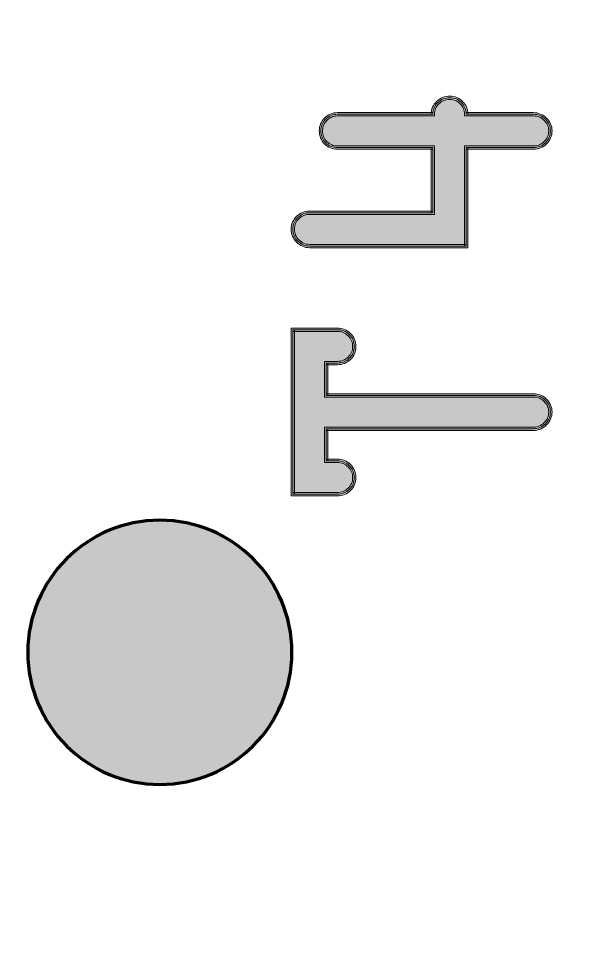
# Model space of a CAD drawing. Header units: inches. Extents: x 3.6 to 56.9, y 3.5 to 76.6.
# Drawn here: x 30.806 to 33.853, y 32.14 to 37.016 of the extents above; entities that cross this region are included whole.
import ezdxf

# ---------------------------------------------------------------- set-up
doc = ezdxf.new("R2010")
doc.units = ezdxf.units.IN
doc.header["$MEASUREMENT"] = 0
for name, color, linetype in [('board', 7, 'Continuous'), ('copper', 7, 'Continuous'), ('mask', 7, 'Continuous'), ('silk', 7, 'Continuous')]:
    doc.layers.add(name, color=color, linetype=linetype)

msp = doc.modelspace()

# ---------------------------------------------------------------- hatches: boundary and pattern name
at = {"layer": 'mask', "true_color": 0xffffff}
h = msp.add_hatch(color=7, dxfattribs=at)
edge = h.paths.add_edge_path()
edge.add_spline(control_points=[(30.8551, 33.6643), (30.8551, 34.0501), (31.1678, 34.3628), (31.5536, 34.3628), (31.9394, 34.3628), (32.2521, 34.0501), (32.2521, 33.6643), (32.2521, 33.2786), (31.9394, 32.9658), (31.5536, 32.9658), (31.1678, 32.9658), (30.8551, 33.2786), (30.8551, 33.6643)], knot_values=[0, 0, 0, 0, 1, 1, 1, 2, 2, 2, 3, 3, 3, 4, 4, 4, 4], degree=3, periodic=1)
at = {"layer": 'silk', "true_color": 0xffffff}
h = msp.add_hatch(color=7, dxfattribs=at)
h.dxf.hatch_style = 2
edge = h.paths.add_edge_path()
edge.add_spline(control_points=[(33.165, 35.8128), (33.165, 35.8128), (33.165, 36.3332), (33.165, 36.3332), (33.165, 36.3332), (33.165, 36.342), (33.165, 36.342), (33.165, 36.342), (33.1738, 36.342), (33.1738, 36.342), (33.1738, 36.342), (33.53, 36.342), (33.53, 36.342), (33.5527, 36.342), (33.5704, 36.3494), (33.5866, 36.3656), (33.6029, 36.3819), (33.6102, 36.3996), (33.6102, 36.4223), (33.6102, 36.4437), (33.6029, 36.4609), (33.5866, 36.4771), (33.5704, 36.4934), (33.5527, 36.5008), (33.53, 36.5008), (33.53, 36.5008), (33.1738, 36.5008), (33.1738, 36.5008), (33.1738, 36.5008), (33.165, 36.5008), (33.165, 36.5008), (33.165, 36.5008), (33.165, 36.5096), (33.165, 36.5096), (33.165, 36.5323), (33.1578, 36.5497), (33.1422, 36.5653), (33.1266, 36.581), (33.1092, 36.5881), (33.0865, 36.5881), (33.0637, 36.5881), (33.046, 36.5809), (33.0297, 36.5652), (33.0136, 36.5496), (33.0062, 36.5322), (33.0062, 36.5096), (33.0062, 36.5096), (33.0062, 36.5008), (33.0062, 36.5008), (33.0062, 36.5008), (32.9974, 36.5008), (32.9974, 36.5008), (32.9974, 36.5008), (32.4927, 36.5008), (32.4927, 36.5008), (32.4701, 36.5008), (32.4527, 36.4934), (32.4371, 36.4772), (32.4214, 36.461), (32.4142, 36.4438), (32.4142, 36.4223), (32.4142, 36.3995), (32.4214, 36.3818), (32.4371, 36.3655), (32.4527, 36.3494), (32.4701, 36.342), (32.4927, 36.342), (32.4927, 36.342), (32.9974, 36.342), (32.9974, 36.342), (32.9974, 36.342), (33.0062, 36.342), (33.0062, 36.342), (33.0062, 36.342), (33.0062, 36.3332), (33.0062, 36.3332), (33.0062, 36.3332), (33.0062, 35.9892), (33.0062, 35.9892), (33.0062, 35.9892), (33.0062, 35.9804), (33.0062, 35.9804), (33.0062, 35.9804), (32.9974, 35.9804), (32.9974, 35.9804), (32.9974, 35.9804), (32.3443, 35.9804), (32.3443, 35.9804), (32.3228, 35.9804), (32.3056, 35.9732), (32.2893, 35.9575), (32.2731, 35.9419), (32.2658, 35.9245), (32.2658, 35.9019), (32.2658, 35.8792), (32.2732, 35.8615), (32.2894, 35.8452), (32.3057, 35.829), (32.3228, 35.8216), (32.3443, 35.8216), (32.3443, 35.8216), (33.1738, 35.8216), (33.1738, 35.8216), (33.1738, 35.8216), (33.1738, 35.8128), (33.1738, 35.8128), (33.1738, 35.8128), (33.165, 35.8128), (33.165, 35.8128)], knot_values=[0, 0, 0, 0, 1, 1, 1, 2, 2, 2, 3, 3, 3, 4, 4, 4, 5, 5, 5, 6, 6, 6, 7, 7, 7, 8, 8, 8, 9, 9, 9, 10, 10, 10, 11, 11, 11, 12, 12, 12, 13, 13, 13, 14, 14, 14, 15, 15, 15, 16, 16, 16, 17, 17, 17, 18, 18, 18, 19, 19, 19, 20, 20, 20, 21, 21, 21, 22, 22, 22, 23, 23, 23, 24, 24, 24, 25, 25, 25, 26, 26, 26, 27, 27, 27, 28, 28, 28, 29, 29, 29, 30, 30, 30, 31, 31, 31, 32, 32, 32, 33, 33, 33, 34, 34, 34, 35, 35, 35, 36, 36, 36, 36], degree=3, periodic=1)
edge = h.paths.add_edge_path()
edge.add_spline(control_points=[(33.1738, 35.804), (33.1738, 35.804), (32.3443, 35.804), (32.3443, 35.804), (32.3192, 35.804), (32.2956, 35.8141), (32.2769, 35.8328), (32.2583, 35.8515), (32.2482, 35.8757), (32.2482, 35.9019), (32.2482, 35.9281), (32.2583, 35.9521), (32.2771, 35.9702), (32.2957, 35.9883), (32.3193, 35.998), (32.3443, 35.998), (32.3443, 35.998), (32.9974, 35.998), (32.9974, 35.998), (32.9974, 35.998), (32.9974, 35.9892), (32.9974, 35.9892), (32.9974, 35.9892), (32.9886, 35.9892), (32.9886, 35.9892), (32.9886, 35.9892), (32.9886, 36.3332), (32.9886, 36.3332), (32.9886, 36.3332), (32.9974, 36.3332), (32.9974, 36.3332), (32.9974, 36.3332), (32.9974, 36.3244), (32.9974, 36.3244), (32.9974, 36.3244), (32.4927, 36.3244), (32.4927, 36.3244), (32.4665, 36.3244), (32.4425, 36.3345), (32.4244, 36.3533), (32.4063, 36.372), (32.3966, 36.3961), (32.3966, 36.4223), (32.3966, 36.4473), (32.4064, 36.4708), (32.4244, 36.4895), (32.4425, 36.5083), (32.4665, 36.5184), (32.4927, 36.5184), (32.4927, 36.5184), (32.9974, 36.5184), (32.9974, 36.5184), (32.9974, 36.5184), (32.9974, 36.5096), (32.9974, 36.5096), (32.9974, 36.5096), (32.9886, 36.5096), (32.9886, 36.5096), (32.9886, 36.5358), (32.9987, 36.5598), (33.0175, 36.5779), (33.0362, 36.596), (33.0603, 36.6057), (33.0865, 36.6057), (33.1126, 36.6057), (33.1366, 36.5959), (33.1547, 36.5778), (33.1728, 36.5597), (33.1826, 36.5358), (33.1826, 36.5096), (33.1826, 36.5096), (33.1738, 36.5096), (33.1738, 36.5096), (33.1738, 36.5096), (33.1738, 36.5184), (33.1738, 36.5184), (33.1738, 36.5184), (33.53, 36.5184), (33.53, 36.5184), (33.5562, 36.5184), (33.5804, 36.5083), (33.5991, 36.4896), (33.6178, 36.471), (33.6279, 36.4474), (33.6279, 36.4223), (33.6279, 36.3961), (33.6178, 36.3719), (33.5991, 36.3532), (33.5804, 36.3345), (33.5562, 36.3244), (33.53, 36.3244), (33.53, 36.3244), (33.1738, 36.3244), (33.1738, 36.3244), (33.1738, 36.3244), (33.1738, 36.3332), (33.1738, 36.3332), (33.1738, 36.3332), (33.1826, 36.3332), (33.1826, 36.3332), (33.1826, 36.3332), (33.1826, 35.8128), (33.1826, 35.8128), (33.1826, 35.8128), (33.1826, 35.804), (33.1826, 35.804), (33.1826, 35.804), (33.1738, 35.804), (33.1738, 35.804)], knot_values=[0, 0, 0, 0, 1, 1, 1, 2, 2, 2, 3, 3, 3, 4, 4, 4, 5, 5, 5, 6, 6, 6, 7, 7, 7, 8, 8, 8, 9, 9, 9, 10, 10, 10, 11, 11, 11, 12, 12, 12, 13, 13, 13, 14, 14, 14, 15, 15, 15, 16, 16, 16, 17, 17, 17, 18, 18, 18, 19, 19, 19, 20, 20, 20, 21, 21, 21, 22, 22, 22, 23, 23, 23, 24, 24, 24, 25, 25, 25, 26, 26, 26, 27, 27, 27, 28, 28, 28, 29, 29, 29, 30, 30, 30, 31, 31, 31, 32, 32, 32, 33, 33, 33, 34, 34, 34, 35, 35, 35, 36, 36, 36, 36], degree=3, periodic=1)
edge = h.paths.add_edge_path()
edge.add_spline(control_points=[(32.4927, 34.5097), (32.5155, 34.5097), (32.5332, 34.5169), (32.5495, 34.5326), (32.5656, 34.5482), (32.573, 34.5656), (32.573, 34.5882), (32.573, 34.6109), (32.5656, 34.6286), (32.5494, 34.6448), (32.5331, 34.6611), (32.5154, 34.6685), (32.4927, 34.6685), (32.4927, 34.6685), (32.4334, 34.6685), (32.4334, 34.6685), (32.4334, 34.6685), (32.4245, 34.6685), (32.4245, 34.6685), (32.4245, 34.6685), (32.4245, 34.6773), (32.4245, 34.6773), (32.4245, 34.6773), (32.4245, 34.8467), (32.4245, 34.8467), (32.4245, 34.8467), (32.4245, 34.8555), (32.4245, 34.8555), (32.4245, 34.8555), (32.4334, 34.8555), (32.4334, 34.8555), (32.4334, 34.8555), (33.53, 34.8555), (33.53, 34.8555), (33.5527, 34.8555), (33.5704, 34.8629), (33.5866, 34.8791), (33.6029, 34.8953), (33.6102, 34.913), (33.6102, 34.9357), (33.6102, 34.9572), (33.6029, 34.9743), (33.5866, 34.9906), (33.5704, 35.0068), (33.5527, 35.0142), (33.53, 35.0142), (33.53, 35.0142), (32.4334, 35.0142), (32.4334, 35.0142), (32.4334, 35.0142), (32.4245, 35.0142), (32.4245, 35.0142), (32.4245, 35.0142), (32.4245, 35.023), (32.4245, 35.023), (32.4245, 35.023), (32.4245, 35.1942), (32.4245, 35.1942), (32.4245, 35.1942), (32.4245, 35.203), (32.4245, 35.203), (32.4245, 35.203), (32.4334, 35.203), (32.4334, 35.203), (32.4334, 35.203), (32.4927, 35.203), (32.4927, 35.203), (32.5155, 35.203), (32.5332, 35.2101), (32.5495, 35.2258), (32.5656, 35.2415), (32.573, 35.2588), (32.573, 35.2815), (32.573, 35.3042), (32.5656, 35.3219), (32.5494, 35.3381), (32.5331, 35.3543), (32.5154, 35.3617), (32.4927, 35.3617), (32.4927, 35.3617), (32.257, 35.3617), (32.257, 35.3617), (32.257, 35.3617), (32.257, 35.3705), (32.257, 35.3705), (32.257, 35.3705), (32.2658, 35.3705), (32.2658, 35.3705), (32.2658, 35.3705), (32.2658, 34.5009), (32.2658, 34.5009), (32.2658, 34.5009), (32.257, 34.5009), (32.257, 34.5009), (32.257, 34.5009), (32.257, 34.5097), (32.257, 34.5097), (32.257, 34.5097), (32.4927, 34.5097), (32.4927, 34.5097)], knot_values=[0, 0, 0, 0, 1, 1, 1, 2, 2, 2, 3, 3, 3, 4, 4, 4, 5, 5, 5, 6, 6, 6, 7, 7, 7, 8, 8, 8, 9, 9, 9, 10, 10, 10, 11, 11, 11, 12, 12, 12, 13, 13, 13, 14, 14, 14, 15, 15, 15, 16, 16, 16, 17, 17, 17, 18, 18, 18, 19, 19, 19, 20, 20, 20, 21, 21, 21, 22, 22, 22, 23, 23, 23, 24, 24, 24, 25, 25, 25, 26, 26, 26, 27, 27, 27, 28, 28, 28, 29, 29, 29, 30, 30, 30, 31, 31, 31, 32, 32, 32, 33, 33, 33, 33], degree=3, periodic=1)
edge = h.paths.add_edge_path()
edge.add_spline(control_points=[(32.4927, 34.4921), (32.4927, 34.4921), (32.257, 34.4921), (32.257, 34.4921), (32.257, 34.4921), (32.2482, 34.4921), (32.2482, 34.4921), (32.2482, 34.4921), (32.2482, 34.5009), (32.2482, 34.5009), (32.2482, 34.5009), (32.2482, 35.3705), (32.2482, 35.3705), (32.2482, 35.3705), (32.2482, 35.3794), (32.2482, 35.3794), (32.2482, 35.3794), (32.257, 35.3794), (32.257, 35.3794), (32.257, 35.3794), (32.4927, 35.3794), (32.4927, 35.3794), (32.5189, 35.3794), (32.5431, 35.3693), (32.5618, 35.3506), (32.5805, 35.3319), (32.5906, 35.3077), (32.5906, 35.2815), (32.5906, 35.2552), (32.5805, 35.2313), (32.5617, 35.2131), (32.543, 35.1951), (32.5189, 35.1853), (32.4927, 35.1853), (32.4927, 35.1853), (32.4334, 35.1853), (32.4334, 35.1853), (32.4334, 35.1853), (32.4334, 35.1942), (32.4334, 35.1942), (32.4334, 35.1942), (32.4422, 35.1942), (32.4422, 35.1942), (32.4422, 35.1942), (32.4422, 35.023), (32.4422, 35.023), (32.4422, 35.023), (32.4334, 35.023), (32.4334, 35.023), (32.4334, 35.023), (32.4334, 35.0319), (32.4334, 35.0319), (32.4334, 35.0319), (33.53, 35.0319), (33.53, 35.0319), (33.5562, 35.0319), (33.5804, 35.0218), (33.5991, 35.0031), (33.6178, 34.9844), (33.6279, 34.9608), (33.6279, 34.9357), (33.6279, 34.9095), (33.6178, 34.8853), (33.5991, 34.8666), (33.5804, 34.8479), (33.5562, 34.8378), (33.53, 34.8378), (33.53, 34.8378), (32.4334, 34.8378), (32.4334, 34.8378), (32.4334, 34.8378), (32.4334, 34.8467), (32.4334, 34.8467), (32.4334, 34.8467), (32.4422, 34.8467), (32.4422, 34.8467), (32.4422, 34.8467), (32.4422, 34.6773), (32.4422, 34.6773), (32.4422, 34.6773), (32.4334, 34.6773), (32.4334, 34.6773), (32.4334, 34.6773), (32.4334, 34.6861), (32.4334, 34.6861), (32.4334, 34.6861), (32.4927, 34.6861), (32.4927, 34.6861), (32.5189, 34.6861), (32.5431, 34.676), (32.5618, 34.6573), (32.5805, 34.6386), (32.5906, 34.6144), (32.5906, 34.5882), (32.5906, 34.562), (32.5805, 34.538), (32.5617, 34.5199), (32.543, 34.5018), (32.5189, 34.4921), (32.4927, 34.4921)], knot_values=[0, 0, 0, 0, 1, 1, 1, 2, 2, 2, 3, 3, 3, 4, 4, 4, 5, 5, 5, 6, 6, 6, 7, 7, 7, 8, 8, 8, 9, 9, 9, 10, 10, 10, 11, 11, 11, 12, 12, 12, 13, 13, 13, 14, 14, 14, 15, 15, 15, 16, 16, 16, 17, 17, 17, 18, 18, 18, 19, 19, 19, 20, 20, 20, 21, 21, 21, 22, 22, 22, 23, 23, 23, 24, 24, 24, 25, 25, 25, 26, 26, 26, 27, 27, 27, 28, 28, 28, 29, 29, 29, 30, 30, 30, 31, 31, 31, 32, 32, 32, 33, 33, 33, 33], degree=3, periodic=1)
h = msp.add_hatch(color=7, dxfattribs=at)
h.dxf.hatch_style = 2
edge = h.paths.add_edge_path()
edge.add_spline(control_points=[(33.1738, 35.8128), (33.1738, 35.8128), (32.3443, 35.8128), (32.3443, 35.8128), (32.321, 35.8128), (32.3006, 35.8216), (32.2832, 35.839), (32.2657, 35.8565), (32.257, 35.8774), (32.257, 35.9019), (32.257, 35.9263), (32.2657, 35.947), (32.2832, 35.9639), (32.3006, 35.9808), (32.321, 35.9892), (32.3443, 35.9892), (32.3443, 35.9892), (32.9974, 35.9892), (32.9974, 35.9892), (32.9974, 35.9892), (32.9974, 36.3332), (32.9974, 36.3332), (32.9974, 36.3332), (32.4927, 36.3332), (32.4927, 36.3332), (32.4683, 36.3332), (32.4476, 36.3419), (32.4307, 36.3594), (32.4139, 36.3769), (32.4054, 36.3978), (32.4054, 36.4223), (32.4054, 36.4455), (32.4139, 36.4659), (32.4307, 36.4834), (32.4476, 36.5008), (32.4683, 36.5096), (32.4927, 36.5096), (32.4927, 36.5096), (32.9974, 36.5096), (32.9974, 36.5096), (32.9974, 36.534), (33.0061, 36.5547), (33.0236, 36.5716), (33.0411, 36.5884), (33.062, 36.5969), (33.0865, 36.5969), (33.1109, 36.5969), (33.1316, 36.5884), (33.1485, 36.5716), (33.1653, 36.5547), (33.1738, 36.534), (33.1738, 36.5096), (33.1738, 36.5096), (33.53, 36.5096), (33.53, 36.5096), (33.5545, 36.5096), (33.5754, 36.5008), (33.5929, 36.4834), (33.6103, 36.4659), (33.6191, 36.4455), (33.6191, 36.4223), (33.6191, 36.3978), (33.6103, 36.3769), (33.5929, 36.3594), (33.5754, 36.3419), (33.5545, 36.3332), (33.53, 36.3332), (33.53, 36.3332), (33.1738, 36.3332), (33.1738, 36.3332), (33.1738, 36.3332), (33.1738, 35.8128), (33.1738, 35.8128)], knot_values=[0, 0, 0, 0, 1, 1, 1, 2, 2, 2, 3, 3, 3, 4, 4, 4, 5, 5, 5, 6, 6, 6, 7, 7, 7, 8, 8, 8, 9, 9, 9, 10, 10, 10, 11, 11, 11, 12, 12, 12, 13, 13, 13, 14, 14, 14, 15, 15, 15, 16, 16, 16, 17, 17, 17, 18, 18, 18, 19, 19, 19, 20, 20, 20, 21, 21, 21, 22, 22, 22, 23, 23, 23, 24, 24, 24, 24], degree=3, periodic=1)
edge = h.paths.add_edge_path()
edge.add_spline(control_points=[(32.4927, 34.5009), (32.4927, 34.5009), (32.257, 34.5009), (32.257, 34.5009), (32.257, 34.5009), (32.257, 35.3705), (32.257, 35.3705), (32.257, 35.3705), (32.4927, 35.3705), (32.4927, 35.3705), (32.5172, 35.3705), (32.5381, 35.3618), (32.5556, 35.3443), (32.5731, 35.3269), (32.5818, 35.3059), (32.5818, 35.2815), (32.5818, 35.257), (32.5731, 35.2364), (32.5556, 35.2195), (32.5381, 35.2026), (32.5172, 35.1942), (32.4927, 35.1942), (32.4927, 35.1942), (32.4334, 35.1942), (32.4334, 35.1942), (32.4334, 35.1942), (32.4334, 35.023), (32.4334, 35.023), (32.4334, 35.023), (33.53, 35.023), (33.53, 35.023), (33.5545, 35.023), (33.5754, 35.0143), (33.5929, 34.9968), (33.6103, 34.9794), (33.6191, 34.959), (33.6191, 34.9357), (33.6191, 34.9113), (33.6103, 34.8903), (33.5929, 34.8729), (33.5754, 34.8554), (33.5545, 34.8467), (33.53, 34.8467), (33.53, 34.8467), (32.4334, 34.8467), (32.4334, 34.8467), (32.4334, 34.8467), (32.4334, 34.6773), (32.4334, 34.6773), (32.4334, 34.6773), (32.4927, 34.6773), (32.4927, 34.6773), (32.5172, 34.6773), (32.5381, 34.6685), (32.5556, 34.6511), (32.5731, 34.6336), (32.5818, 34.6127), (32.5818, 34.5882), (32.5818, 34.5638), (32.5731, 34.5431), (32.5556, 34.5262), (32.5381, 34.5093), (32.5172, 34.5009), (32.4927, 34.5009)], knot_values=[0, 0, 0, 0, 1, 1, 1, 2, 2, 2, 3, 3, 3, 4, 4, 4, 5, 5, 5, 6, 6, 6, 7, 7, 7, 8, 8, 8, 9, 9, 9, 10, 10, 10, 11, 11, 11, 12, 12, 12, 13, 13, 13, 14, 14, 14, 15, 15, 15, 16, 16, 16, 17, 17, 17, 18, 18, 18, 19, 19, 19, 20, 20, 20, 21, 21, 21, 21], degree=3, periodic=1)

# ---------------------------------------------------------------- linework, layer by layer
at = {"layer": 'board', "color": 7, "lineweight": 20, "true_color": 0xffffff}
msp.add_open_spline([(56.8521, 12.1646), (56.8521, 12.1646), (55.3337, 10.6434), (55.3337, 10.6434), (55.3337, 10.6434), (43.9474, 10.6434), (43.9474, 10.6434), (43.9474, 10.6434), (41.4173, 8.1094), (41.4173, 8.1094), (41.4173, 8.1094), (8.7761, 8.1094), (8.7761, 8.1094), (8.7761, 8.1094), (6.246, 10.6434), (6.246, 10.6434), (6.246, 10.6434), (4.7111, 10.6434), (4.7111, 10.6434), (4.2186, 10.5873), (3.7727, 10.9401), (3.7148, 11.4312), (3.7074, 11.4979), (3.7074, 11.5709), (3.7148, 11.6404), (3.7148, 11.6404), (3.7148, 75.5088), (3.7148, 75.5088), (3.6569, 76.0016), (4.0097, 76.4482), (4.5011, 76.5061), (4.5706, 76.5142), (4.6408, 76.5142), (4.7114, 76.5061), (4.7114, 76.5061), (55.8558, 76.5061), (55.8558, 76.5061), (56.3487, 76.5636), (56.7949, 76.2104), (56.8521, 75.7176), (56.8602, 75.6481), (56.8602, 75.5779), (56.8521, 75.5088), (56.8521, 75.5088), (56.8521, 12.1646), (56.8521, 12.1646)], degree=3, knots=[0, 0, 0, 0, 1, 1, 1, 2, 2, 2, 3, 3, 3, 4, 4, 4, 5, 5, 5, 6, 6, 6, 7, 7, 7, 8, 8, 8, 9, 9, 9, 10, 10, 10, 11, 11, 11, 12, 12, 12, 13, 13, 13, 14, 14, 14, 15, 15, 15, 15], dxfattribs=at)
at = {"layer": 'copper', "color": 7, "lineweight": 50, "true_color": 0xffffff}
msp.add_open_spline([(30.8551, 33.6643), (30.8551, 34.0501), (31.1679, 34.3628), (31.5536, 34.3628), (31.9394, 34.3628), (32.2521, 34.0501), (32.2521, 33.6643), (32.2521, 33.2786), (31.9394, 32.9658), (31.5536, 32.9658), (31.1679, 32.9658), (30.8551, 33.2786), (30.8551, 33.6643)], degree=3, knots=[0, 0, 0, 0, 1, 1, 1, 2, 2, 2, 3, 3, 3, 4, 4, 4, 4], dxfattribs=at)
at = {"layer": 'mask', "lineweight": 0}
msp.add_open_spline([(30.8551, 33.6643), (30.8551, 34.0501), (31.1678, 34.3628), (31.5536, 34.3628), (31.9394, 34.3628), (32.2521, 34.0501), (32.2521, 33.6643), (32.2521, 33.2786), (31.9394, 32.9658), (31.5536, 32.9658), (31.1678, 32.9658), (30.8551, 33.2786), (30.8551, 33.6643)], degree=3, knots=[0, 0, 0, 0, 1, 1, 1, 2, 2, 2, 3, 3, 3, 4, 4, 4, 4], dxfattribs=at)
at = {"layer": 'mask', "color": 7, "lineweight": 80, "true_color": 0xffffff}
msp.add_open_spline([(30.8551, 33.6643), (30.8551, 34.0501), (31.1679, 34.3628), (31.5536, 34.3628), (31.9394, 34.3628), (32.2521, 34.0501), (32.2521, 33.6643), (32.2521, 33.2786), (31.9394, 32.9658), (31.5536, 32.9658), (31.1679, 32.9658), (30.8551, 33.2786), (30.8551, 33.6643)], degree=3, knots=[0, 0, 0, 0, 1, 1, 1, 2, 2, 2, 3, 3, 3, 4, 4, 4, 4], dxfattribs=at)
at = {"layer": 'silk', "lineweight": 0}
for points, knots in [([(33.1738, 35.804), (33.1738, 35.804), (32.3443, 35.804), (32.3443, 35.804), (32.3192, 35.804), (32.2956, 35.8141), (32.2769, 35.8328), (32.2583, 35.8515), (32.2482, 35.8757), (32.2482, 35.9019), (32.2482, 35.9281), (32.2583, 35.9521), (32.2771, 35.9702), (32.2957, 35.9883), (32.3193, 35.998), (32.3443, 35.998), (32.3443, 35.998), (32.9974, 35.998), (32.9974, 35.998), (32.9974, 35.998), (32.9974, 35.9892), (32.9974, 35.9892), (32.9974, 35.9892), (32.9886, 35.9892), (32.9886, 35.9892), (32.9886, 35.9892), (32.9886, 36.3332), (32.9886, 36.3332), (32.9886, 36.3332), (32.9974, 36.3332), (32.9974, 36.3332), (32.9974, 36.3332), (32.9974, 36.3244), (32.9974, 36.3244), (32.9974, 36.3244), (32.4927, 36.3244), (32.4927, 36.3244), (32.4665, 36.3244), (32.4425, 36.3345), (32.4244, 36.3533), (32.4063, 36.372), (32.3966, 36.3961), (32.3966, 36.4223), (32.3966, 36.4473), (32.4064, 36.4708), (32.4244, 36.4895), (32.4425, 36.5083), (32.4665, 36.5184), (32.4927, 36.5184), (32.4927, 36.5184), (32.9974, 36.5184), (32.9974, 36.5184), (32.9974, 36.5184), (32.9974, 36.5096), (32.9974, 36.5096), (32.9974, 36.5096), (32.9886, 36.5096), (32.9886, 36.5096), (32.9886, 36.5358), (32.9987, 36.5598), (33.0175, 36.5779), (33.0362, 36.596), (33.0603, 36.6057), (33.0865, 36.6057), (33.1126, 36.6057), (33.1366, 36.5959), (33.1547, 36.5778), (33.1728, 36.5597), (33.1826, 36.5358), (33.1826, 36.5096), (33.1826, 36.5096), (33.1738, 36.5096), (33.1738, 36.5096), (33.1738, 36.5096), (33.1738, 36.5184), (33.1738, 36.5184), (33.1738, 36.5184), (33.53, 36.5184), (33.53, 36.5184), (33.5562, 36.5184), (33.5804, 36.5083), (33.5991, 36.4896), (33.6178, 36.471), (33.6279, 36.4474), (33.6279, 36.4223), (33.6279, 36.3961), (33.6178, 36.3719), (33.5991, 36.3532), (33.5804, 36.3345), (33.5562, 36.3244), (33.53, 36.3244), (33.53, 36.3244), (33.1738, 36.3244), (33.1738, 36.3244), (33.1738, 36.3244), (33.1738, 36.3332), (33.1738, 36.3332), (33.1738, 36.3332), (33.1826, 36.3332), (33.1826, 36.3332), (33.1826, 36.3332), (33.1826, 35.8128), (33.1826, 35.8128), (33.1826, 35.8128), (33.1826, 35.804), (33.1826, 35.804), (33.1826, 35.804), (33.1738, 35.804), (33.1738, 35.804)], [0, 0, 0, 0, 1, 1, 1, 2, 2, 2, 3, 3, 3, 4, 4, 4, 5, 5, 5, 6, 6, 6, 7, 7, 7, 8, 8, 8, 9, 9, 9, 10, 10, 10, 11, 11, 11, 12, 12, 12, 13, 13, 13, 14, 14, 14, 15, 15, 15, 16, 16, 16, 17, 17, 17, 18, 18, 18, 19, 19, 19, 20, 20, 20, 21, 21, 21, 22, 22, 22, 23, 23, 23, 24, 24, 24, 25, 25, 25, 26, 26, 26, 27, 27, 27, 28, 28, 28, 29, 29, 29, 30, 30, 30, 31, 31, 31, 32, 32, 32, 33, 33, 33, 34, 34, 34, 35, 35, 35, 36, 36, 36, 36]), ([(33.1738, 35.8128), (33.1738, 35.8128), (32.3443, 35.8128), (32.3443, 35.8128), (32.321, 35.8128), (32.3006, 35.8216), (32.2832, 35.839), (32.2657, 35.8565), (32.257, 35.8774), (32.257, 35.9019), (32.257, 35.9263), (32.2657, 35.947), (32.2832, 35.9639), (32.3006, 35.9808), (32.321, 35.9892), (32.3443, 35.9892), (32.3443, 35.9892), (32.9974, 35.9892), (32.9974, 35.9892), (32.9974, 35.9892), (32.9974, 36.3332), (32.9974, 36.3332), (32.9974, 36.3332), (32.4927, 36.3332), (32.4927, 36.3332), (32.4683, 36.3332), (32.4476, 36.3419), (32.4307, 36.3594), (32.4139, 36.3769), (32.4054, 36.3978), (32.4054, 36.4223), (32.4054, 36.4455), (32.4139, 36.4659), (32.4307, 36.4834), (32.4476, 36.5008), (32.4683, 36.5096), (32.4927, 36.5096), (32.4927, 36.5096), (32.9974, 36.5096), (32.9974, 36.5096), (32.9974, 36.534), (33.0061, 36.5547), (33.0236, 36.5716), (33.0411, 36.5884), (33.062, 36.5969), (33.0865, 36.5969), (33.1109, 36.5969), (33.1316, 36.5884), (33.1485, 36.5716), (33.1653, 36.5547), (33.1738, 36.534), (33.1738, 36.5096), (33.1738, 36.5096), (33.53, 36.5096), (33.53, 36.5096), (33.5545, 36.5096), (33.5754, 36.5008), (33.5929, 36.4834), (33.6103, 36.4659), (33.6191, 36.4455), (33.6191, 36.4223), (33.6191, 36.3978), (33.6103, 36.3769), (33.5929, 36.3594), (33.5754, 36.3419), (33.5545, 36.3332), (33.53, 36.3332), (33.53, 36.3332), (33.1738, 36.3332), (33.1738, 36.3332), (33.1738, 36.3332), (33.1738, 35.8128), (33.1738, 35.8128)], [0, 0, 0, 0, 1, 1, 1, 2, 2, 2, 3, 3, 3, 4, 4, 4, 5, 5, 5, 6, 6, 6, 7, 7, 7, 8, 8, 8, 9, 9, 9, 10, 10, 10, 11, 11, 11, 12, 12, 12, 13, 13, 13, 14, 14, 14, 15, 15, 15, 16, 16, 16, 17, 17, 17, 18, 18, 18, 19, 19, 19, 20, 20, 20, 21, 21, 21, 22, 22, 22, 23, 23, 23, 24, 24, 24, 24]), ([(33.165, 35.8128), (33.165, 35.8128), (33.165, 36.3332), (33.165, 36.3332), (33.165, 36.3332), (33.165, 36.342), (33.165, 36.342), (33.165, 36.342), (33.1738, 36.342), (33.1738, 36.342), (33.1738, 36.342), (33.53, 36.342), (33.53, 36.342), (33.5527, 36.342), (33.5704, 36.3494), (33.5866, 36.3656), (33.6029, 36.3819), (33.6102, 36.3996), (33.6102, 36.4223), (33.6102, 36.4437), (33.6029, 36.4609), (33.5866, 36.4771), (33.5704, 36.4934), (33.5527, 36.5008), (33.53, 36.5008), (33.53, 36.5008), (33.1738, 36.5008), (33.1738, 36.5008), (33.1738, 36.5008), (33.165, 36.5008), (33.165, 36.5008), (33.165, 36.5008), (33.165, 36.5096), (33.165, 36.5096), (33.165, 36.5323), (33.1578, 36.5497), (33.1422, 36.5653), (33.1266, 36.581), (33.1092, 36.5881), (33.0865, 36.5881), (33.0637, 36.5881), (33.046, 36.5809), (33.0297, 36.5652), (33.0136, 36.5496), (33.0062, 36.5322), (33.0062, 36.5096), (33.0062, 36.5096), (33.0062, 36.5008), (33.0062, 36.5008), (33.0062, 36.5008), (32.9974, 36.5008), (32.9974, 36.5008), (32.9974, 36.5008), (32.4927, 36.5008), (32.4927, 36.5008), (32.4701, 36.5008), (32.4527, 36.4934), (32.4371, 36.4772), (32.4214, 36.461), (32.4142, 36.4438), (32.4142, 36.4223), (32.4142, 36.3995), (32.4214, 36.3818), (32.4371, 36.3655), (32.4527, 36.3494), (32.4701, 36.342), (32.4927, 36.342), (32.4927, 36.342), (32.9974, 36.342), (32.9974, 36.342), (32.9974, 36.342), (33.0062, 36.342), (33.0062, 36.342), (33.0062, 36.342), (33.0062, 36.3332), (33.0062, 36.3332), (33.0062, 36.3332), (33.0062, 35.9892), (33.0062, 35.9892), (33.0062, 35.9892), (33.0062, 35.9804), (33.0062, 35.9804), (33.0062, 35.9804), (32.9974, 35.9804), (32.9974, 35.9804), (32.9974, 35.9804), (32.3443, 35.9804), (32.3443, 35.9804), (32.3228, 35.9804), (32.3056, 35.9732), (32.2893, 35.9575), (32.2731, 35.9419), (32.2658, 35.9245), (32.2658, 35.9019), (32.2658, 35.8792), (32.2732, 35.8615), (32.2894, 35.8452), (32.3057, 35.829), (32.3228, 35.8216), (32.3443, 35.8216), (32.3443, 35.8216), (33.1738, 35.8216), (33.1738, 35.8216), (33.1738, 35.8216), (33.1738, 35.8128), (33.1738, 35.8128), (33.1738, 35.8128), (33.165, 35.8128), (33.165, 35.8128)], [0, 0, 0, 0, 1, 1, 1, 2, 2, 2, 3, 3, 3, 4, 4, 4, 5, 5, 5, 6, 6, 6, 7, 7, 7, 8, 8, 8, 9, 9, 9, 10, 10, 10, 11, 11, 11, 12, 12, 12, 13, 13, 13, 14, 14, 14, 15, 15, 15, 16, 16, 16, 17, 17, 17, 18, 18, 18, 19, 19, 19, 20, 20, 20, 21, 21, 21, 22, 22, 22, 23, 23, 23, 24, 24, 24, 25, 25, 25, 26, 26, 26, 27, 27, 27, 28, 28, 28, 29, 29, 29, 30, 30, 30, 31, 31, 31, 32, 32, 32, 33, 33, 33, 34, 34, 34, 35, 35, 35, 36, 36, 36, 36]), ([(32.4927, 34.4921), (32.4927, 34.4921), (32.257, 34.4921), (32.257, 34.4921), (32.257, 34.4921), (32.2482, 34.4921), (32.2482, 34.4921), (32.2482, 34.4921), (32.2482, 34.5009), (32.2482, 34.5009), (32.2482, 34.5009), (32.2482, 35.3705), (32.2482, 35.3705), (32.2482, 35.3705), (32.2482, 35.3794), (32.2482, 35.3794), (32.2482, 35.3794), (32.257, 35.3794), (32.257, 35.3794), (32.257, 35.3794), (32.4927, 35.3794), (32.4927, 35.3794), (32.5189, 35.3794), (32.5431, 35.3693), (32.5618, 35.3506), (32.5805, 35.3319), (32.5906, 35.3077), (32.5906, 35.2815), (32.5906, 35.2552), (32.5805, 35.2313), (32.5617, 35.2131), (32.543, 35.1951), (32.5189, 35.1853), (32.4927, 35.1853), (32.4927, 35.1853), (32.4334, 35.1853), (32.4334, 35.1853), (32.4334, 35.1853), (32.4334, 35.1942), (32.4334, 35.1942), (32.4334, 35.1942), (32.4422, 35.1942), (32.4422, 35.1942), (32.4422, 35.1942), (32.4422, 35.023), (32.4422, 35.023), (32.4422, 35.023), (32.4334, 35.023), (32.4334, 35.023), (32.4334, 35.023), (32.4334, 35.0319), (32.4334, 35.0319), (32.4334, 35.0319), (33.53, 35.0319), (33.53, 35.0319), (33.5562, 35.0319), (33.5804, 35.0218), (33.5991, 35.0031), (33.6178, 34.9844), (33.6279, 34.9608), (33.6279, 34.9357), (33.6279, 34.9095), (33.6178, 34.8853), (33.5991, 34.8666), (33.5804, 34.8479), (33.5562, 34.8378), (33.53, 34.8378), (33.53, 34.8378), (32.4334, 34.8378), (32.4334, 34.8378), (32.4334, 34.8378), (32.4334, 34.8467), (32.4334, 34.8467), (32.4334, 34.8467), (32.4422, 34.8467), (32.4422, 34.8467), (32.4422, 34.8467), (32.4422, 34.6773), (32.4422, 34.6773), (32.4422, 34.6773), (32.4334, 34.6773), (32.4334, 34.6773), (32.4334, 34.6773), (32.4334, 34.6861), (32.4334, 34.6861), (32.4334, 34.6861), (32.4927, 34.6861), (32.4927, 34.6861), (32.5189, 34.6861), (32.5431, 34.676), (32.5618, 34.6573), (32.5805, 34.6386), (32.5906, 34.6144), (32.5906, 34.5882), (32.5906, 34.562), (32.5805, 34.538), (32.5617, 34.5199), (32.543, 34.5018), (32.5189, 34.4921), (32.4927, 34.4921)], [0, 0, 0, 0, 1, 1, 1, 2, 2, 2, 3, 3, 3, 4, 4, 4, 5, 5, 5, 6, 6, 6, 7, 7, 7, 8, 8, 8, 9, 9, 9, 10, 10, 10, 11, 11, 11, 12, 12, 12, 13, 13, 13, 14, 14, 14, 15, 15, 15, 16, 16, 16, 17, 17, 17, 18, 18, 18, 19, 19, 19, 20, 20, 20, 21, 21, 21, 22, 22, 22, 23, 23, 23, 24, 24, 24, 25, 25, 25, 26, 26, 26, 27, 27, 27, 28, 28, 28, 29, 29, 29, 30, 30, 30, 31, 31, 31, 32, 32, 32, 33, 33, 33, 33]), ([(32.4927, 34.5009), (32.4927, 34.5009), (32.257, 34.5009), (32.257, 34.5009), (32.257, 34.5009), (32.257, 35.3705), (32.257, 35.3705), (32.257, 35.3705), (32.4927, 35.3705), (32.4927, 35.3705), (32.5172, 35.3705), (32.5381, 35.3618), (32.5556, 35.3443), (32.5731, 35.3269), (32.5818, 35.3059), (32.5818, 35.2815), (32.5818, 35.257), (32.5731, 35.2364), (32.5556, 35.2195), (32.5381, 35.2026), (32.5172, 35.1942), (32.4927, 35.1942), (32.4927, 35.1942), (32.4334, 35.1942), (32.4334, 35.1942), (32.4334, 35.1942), (32.4334, 35.023), (32.4334, 35.023), (32.4334, 35.023), (33.53, 35.023), (33.53, 35.023), (33.5545, 35.023), (33.5754, 35.0143), (33.5929, 34.9968), (33.6103, 34.9794), (33.6191, 34.959), (33.6191, 34.9357), (33.6191, 34.9113), (33.6103, 34.8903), (33.5929, 34.8729), (33.5754, 34.8554), (33.5545, 34.8467), (33.53, 34.8467), (33.53, 34.8467), (32.4334, 34.8467), (32.4334, 34.8467), (32.4334, 34.8467), (32.4334, 34.6773), (32.4334, 34.6773), (32.4334, 34.6773), (32.4927, 34.6773), (32.4927, 34.6773), (32.5172, 34.6773), (32.5381, 34.6685), (32.5556, 34.6511), (32.5731, 34.6336), (32.5818, 34.6127), (32.5818, 34.5882), (32.5818, 34.5638), (32.5731, 34.5431), (32.5556, 34.5262), (32.5381, 34.5093), (32.5172, 34.5009), (32.4927, 34.5009)], [0, 0, 0, 0, 1, 1, 1, 2, 2, 2, 3, 3, 3, 4, 4, 4, 5, 5, 5, 6, 6, 6, 7, 7, 7, 8, 8, 8, 9, 9, 9, 10, 10, 10, 11, 11, 11, 12, 12, 12, 13, 13, 13, 14, 14, 14, 15, 15, 15, 16, 16, 16, 17, 17, 17, 18, 18, 18, 19, 19, 19, 20, 20, 20, 21, 21, 21, 21]), ([(32.4927, 34.5097), (32.5155, 34.5097), (32.5332, 34.5169), (32.5495, 34.5326), (32.5656, 34.5482), (32.573, 34.5656), (32.573, 34.5882), (32.573, 34.6109), (32.5656, 34.6286), (32.5494, 34.6448), (32.5331, 34.6611), (32.5154, 34.6685), (32.4927, 34.6685), (32.4927, 34.6685), (32.4334, 34.6685), (32.4334, 34.6685), (32.4334, 34.6685), (32.4245, 34.6685), (32.4245, 34.6685), (32.4245, 34.6685), (32.4245, 34.6773), (32.4245, 34.6773), (32.4245, 34.6773), (32.4245, 34.8467), (32.4245, 34.8467), (32.4245, 34.8467), (32.4245, 34.8555), (32.4245, 34.8555), (32.4245, 34.8555), (32.4334, 34.8555), (32.4334, 34.8555), (32.4334, 34.8555), (33.53, 34.8555), (33.53, 34.8555), (33.5527, 34.8555), (33.5704, 34.8629), (33.5866, 34.8791), (33.6029, 34.8953), (33.6102, 34.913), (33.6102, 34.9357), (33.6102, 34.9572), (33.6029, 34.9743), (33.5866, 34.9906), (33.5704, 35.0068), (33.5527, 35.0142), (33.53, 35.0142), (33.53, 35.0142), (32.4334, 35.0142), (32.4334, 35.0142), (32.4334, 35.0142), (32.4245, 35.0142), (32.4245, 35.0142), (32.4245, 35.0142), (32.4245, 35.023), (32.4245, 35.023), (32.4245, 35.023), (32.4245, 35.1942), (32.4245, 35.1942), (32.4245, 35.1942), (32.4245, 35.203), (32.4245, 35.203), (32.4245, 35.203), (32.4334, 35.203), (32.4334, 35.203), (32.4334, 35.203), (32.4927, 35.203), (32.4927, 35.203), (32.5155, 35.203), (32.5332, 35.2101), (32.5495, 35.2258), (32.5656, 35.2415), (32.573, 35.2588), (32.573, 35.2815), (32.573, 35.3042), (32.5656, 35.3219), (32.5494, 35.3381), (32.5331, 35.3543), (32.5154, 35.3617), (32.4927, 35.3617), (32.4927, 35.3617), (32.257, 35.3617), (32.257, 35.3617), (32.257, 35.3617), (32.257, 35.3705), (32.257, 35.3705), (32.257, 35.3705), (32.2658, 35.3705), (32.2658, 35.3705), (32.2658, 35.3705), (32.2658, 34.5009), (32.2658, 34.5009), (32.2658, 34.5009), (32.257, 34.5009), (32.257, 34.5009), (32.257, 34.5009), (32.257, 34.5097), (32.257, 34.5097), (32.257, 34.5097), (32.4927, 34.5097), (32.4927, 34.5097)], [0, 0, 0, 0, 1, 1, 1, 2, 2, 2, 3, 3, 3, 4, 4, 4, 5, 5, 5, 6, 6, 6, 7, 7, 7, 8, 8, 8, 9, 9, 9, 10, 10, 10, 11, 11, 11, 12, 12, 12, 13, 13, 13, 14, 14, 14, 15, 15, 15, 16, 16, 16, 17, 17, 17, 18, 18, 18, 19, 19, 19, 20, 20, 20, 21, 21, 21, 22, 22, 22, 23, 23, 23, 24, 24, 24, 25, 25, 25, 26, 26, 26, 27, 27, 27, 28, 28, 28, 29, 29, 29, 30, 30, 30, 31, 31, 31, 32, 32, 32, 33, 33, 33, 33]), ([(30.8551, 33.6643), (30.8551, 34.0501), (31.1678, 34.3628), (31.5536, 34.3628), (31.9394, 34.3628), (32.2521, 34.0501), (32.2521, 33.6643), (32.2521, 33.2786), (31.9394, 32.9658), (31.5536, 32.9658), (31.1678, 32.9658), (30.8551, 33.2786), (30.8551, 33.6643)], [0, 0, 0, 0, 1, 1, 1, 2, 2, 2, 3, 3, 3, 4, 4, 4, 4])]:
    msp.add_open_spline(points, degree=3, knots=knots, dxfattribs=at)
at = {"layer": 'silk', "color": 18, "lineweight": 80, "true_color": 0x000000}
msp.add_open_spline([(30.8551, 33.6643), (30.8551, 34.0501), (31.1679, 34.3628), (31.5536, 34.3628), (31.9394, 34.3628), (32.2521, 34.0501), (32.2521, 33.6643), (32.2521, 33.2786), (31.9394, 32.9658), (31.5536, 32.9658), (31.1679, 32.9658), (30.8551, 33.2786), (30.8551, 33.6643)], degree=3, knots=[0, 0, 0, 0, 1, 1, 1, 2, 2, 2, 3, 3, 3, 4, 4, 4, 4], dxfattribs=at)

doc.saveas('drawing.dxf')
